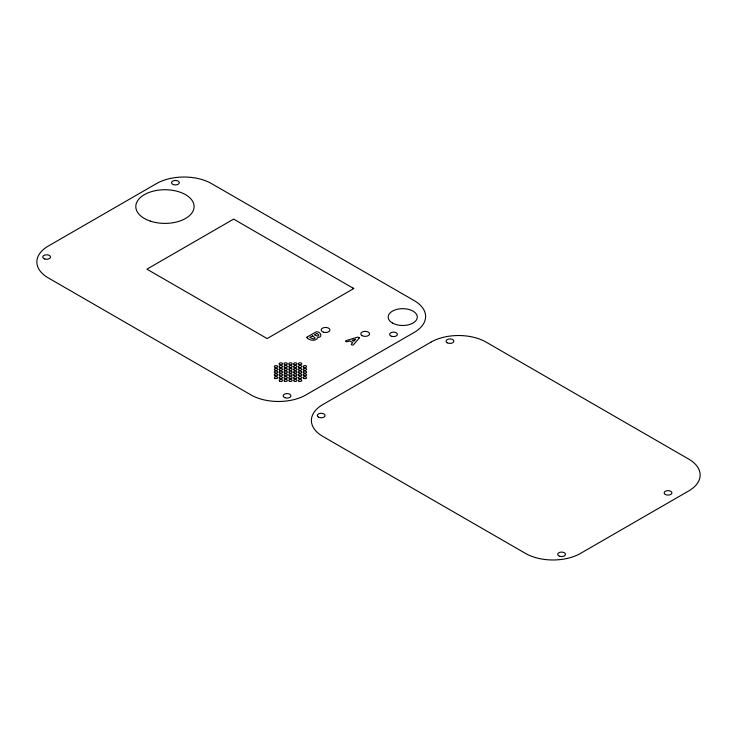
<?xml version="1.0" encoding="UTF-8"?>
<svg xmlns="http://www.w3.org/2000/svg" width="737" height="737" viewBox="0 0 737 737"><rect width="100%" height="100%" fill="white"/><g stroke="black" fill="none" stroke-linecap="round" stroke-linejoin="round"><path stroke-width="1.11" d="M352.636 287.9L233.629 219.11L146.912 269.171L267.116 338.569L353.834 288.508L352.636 287.826M306.997 337.168L307.237 337.961M307.099 337.067L315.989 331.936C320.3 330.673 323.497 337.472 317.887 337.417C316.413 341.369 309.816 340.918 307.099 337.868M359.472 337.786L353.373 344.861A1.216 0.7 0 0 1 351.816 344.916A1.216 0.7 0 0 1 351.448 344.032L352.691 342.594L349.845 340.955L347.357 341.673A1.216 0.7 0 0 1 345.975 341.553A1.216 0.7 0 0 1 345.699 340.761L357.777 337.095L359.472 337.786M355.547 339.306L353.843 341.277L352.139 340.291L355.547 339.306M156.447 183.614L47.804 246.342A38.978 22.506 0 0 0 48.264 277.895L250.893 394.885A38.978 22.506 0 0 0 306.012 394.885L414.194 332.424A38.978 22.506 0 0 0 414.194 300.604L211.565 183.614A38.978 22.506 0 0 0 156.447 183.614M312.589 335.86L309.816 337.463L313.216 338.891A2.147 1.234 0 0 0 315.058 337.822L312.589 335.86M316.68 333.502L314.312 334.865L317.306 336.054A1.52 0.875 0 0 0 318.485 335.667A1.925 1.115 0 0 0 318.485 334.543L316.68 333.502M430.988 342.115L322.336 404.843A38.978 22.506 0 0 0 322.806 436.396L525.435 553.386A38.978 22.506 0 0 0 580.553 553.386L688.736 490.925A38.978 22.506 0 0 0 688.736 459.105L486.107 342.115A38.978 22.506 0 0 0 430.988 342.115M392.434 323.027A14.574 8.411 0 0 0 416.81 319.259A14.574 8.411 0 0 0 398.966 308.96A14.574 8.411 0 0 0 392.434 323.027M150.376 221.137A29.139 16.822 0 0 0 194.089 206.563A29.139 16.822 0 0 0 150.376 191.998A29.139 16.822 0 0 0 150.376 221.137M362.079 335.648A4.367 2.524 0 0 0 369.394 334.515A4.367 2.524 0 0 0 364.041 331.42A4.367 2.524 0 0 0 362.079 335.648M391.559 336.302A3.888 2.248 0 0 0 397.39 334.358A3.888 2.248 0 0 0 391.559 332.415A3.888 2.248 0 0 0 391.559 336.302M323.359 332.157A4.367 2.524 0 0 0 329.918 329.973A4.367 2.524 0 0 0 323.359 327.781A4.367 2.524 0 0 0 323.359 332.157M44.69 258.973A3.888 2.248 0 0 0 50.521 257.029A3.888 2.248 0 0 0 44.69 255.085A3.888 2.248 0 0 0 44.69 258.973M173.481 184.619A3.888 2.248 0 0 0 179.312 182.675A3.888 2.248 0 0 0 173.481 180.731A3.888 2.248 0 0 0 173.481 184.619M285.099 397.768A3.888 2.248 0 0 0 290.922 395.824A3.888 2.248 0 0 0 285.099 393.88A3.888 2.248 0 0 0 285.099 397.768M284.464 364.474A1.704 0.986 0 0 0 287.31 364.032A1.704 0.986 0 0 0 285.228 362.834A1.704 0.986 0 0 0 284.464 364.474M298.89 381.13A1.704 0.986 0 0 0 301.728 380.688A1.704 0.986 0 0 0 299.646 379.491A1.704 0.986 0 0 0 298.89 381.13M298.89 370.029A1.704 0.986 0 0 0 301.728 369.587A1.704 0.986 0 0 0 299.646 368.389A1.704 0.986 0 0 0 298.89 370.029M294.081 367.256A1.704 0.986 0 0 0 296.928 366.814A1.704 0.986 0 0 0 294.846 365.607A1.704 0.986 0 0 0 294.081 367.256M303.699 378.357A1.704 0.986 0 0 0 306.537 377.915A1.704 0.986 0 0 0 304.455 376.718A1.704 0.986 0 0 0 303.699 378.357M294.081 370.029A1.704 0.986 0 0 0 296.928 369.587A1.704 0.986 0 0 0 294.846 368.389A1.704 0.986 0 0 0 294.081 370.029M289.272 367.256A1.704 0.986 0 0 0 292.119 366.814A1.704 0.986 0 0 0 290.037 365.607A1.704 0.986 0 0 0 289.272 367.256M289.272 364.474A1.704 0.986 0 0 0 292.119 364.032A1.704 0.986 0 0 0 290.037 362.834A1.704 0.986 0 0 0 289.272 364.474M303.699 372.802A1.704 0.986 0 0 0 306.537 372.36A1.704 0.986 0 0 0 304.455 371.162A1.704 0.986 0 0 0 303.699 372.802M304.049 375.732A1.704 0.986 0 0 0 306.601 374.884A1.704 0.986 0 0 0 304.049 374.037A1.704 0.986 0 0 0 304.049 375.732M298.89 372.802A1.704 0.986 0 0 0 301.728 372.36A1.704 0.986 0 0 0 299.646 371.162A1.704 0.986 0 0 0 298.89 372.802M284.814 378.514A1.704 0.986 0 0 0 287.366 377.666A1.704 0.986 0 0 0 284.814 376.81A1.704 0.986 0 0 0 284.814 378.514M289.623 372.959A1.704 0.986 0 0 0 292.174 372.111A1.704 0.986 0 0 0 289.623 371.264A1.704 0.986 0 0 0 289.623 372.959M274.846 375.584A1.704 0.986 0 0 0 277.692 375.142A1.704 0.986 0 0 0 275.61 373.935A1.704 0.986 0 0 0 274.846 375.584M279.655 378.357A1.704 0.986 0 0 0 282.501 377.915A1.704 0.986 0 0 0 280.419 376.718A1.704 0.986 0 0 0 279.655 378.357M279.655 375.584A1.704 0.986 0 0 0 282.501 375.142A1.704 0.986 0 0 0 280.419 373.935A1.704 0.986 0 0 0 279.655 375.584M274.846 372.802A1.704 0.986 0 0 0 277.692 372.36A1.704 0.986 0 0 0 275.61 371.162A1.704 0.986 0 0 0 274.846 372.802M274.846 370.029A1.704 0.986 0 0 0 277.692 369.587A1.704 0.986 0 0 0 275.61 368.389A1.704 0.986 0 0 0 274.846 370.029M275.196 367.413A1.704 0.986 0 0 0 277.748 366.556A1.704 0.986 0 0 0 275.196 365.709A1.704 0.986 0 0 0 275.196 367.413M279.655 364.474A1.704 0.986 0 0 0 282.501 364.032A1.704 0.986 0 0 0 280.419 362.834A1.704 0.986 0 0 0 279.655 364.474M274.846 378.357A1.704 0.986 0 0 0 277.692 377.915A1.704 0.986 0 0 0 275.61 376.718A1.704 0.986 0 0 0 274.846 378.357M284.464 367.256A1.704 0.986 0 0 0 287.31 366.814A1.704 0.986 0 0 0 285.228 365.607A1.704 0.986 0 0 0 284.464 367.256M284.464 370.029A1.704 0.986 0 0 0 287.31 369.587A1.704 0.986 0 0 0 285.228 368.389A1.704 0.986 0 0 0 284.464 370.029M284.814 375.732A1.704 0.986 0 0 0 287.366 374.884A1.704 0.986 0 0 0 284.814 374.037A1.704 0.986 0 0 0 284.814 375.732M284.814 372.959A1.704 0.986 0 0 0 287.366 372.111A1.704 0.986 0 0 0 284.814 371.264A1.704 0.986 0 0 0 284.814 372.959M279.655 370.029A1.704 0.986 0 0 0 282.501 369.587A1.704 0.986 0 0 0 280.419 368.389A1.704 0.986 0 0 0 279.655 370.029M279.655 372.802A1.704 0.986 0 0 0 282.501 372.36A1.704 0.986 0 0 0 280.419 371.162A1.704 0.986 0 0 0 279.655 372.802M289.272 378.357A1.704 0.986 0 0 0 292.119 377.915A1.704 0.986 0 0 0 290.037 376.718A1.704 0.986 0 0 0 289.272 378.357M298.89 378.357A1.704 0.986 0 0 0 301.728 377.915A1.704 0.986 0 0 0 299.646 376.718A1.704 0.986 0 0 0 298.89 378.357M294.432 381.287A1.704 0.986 0 0 0 296.983 380.439A1.704 0.986 0 0 0 294.432 379.592A1.704 0.986 0 0 0 294.432 381.287M294.081 364.474A1.704 0.986 0 0 0 296.928 364.032A1.704 0.986 0 0 0 294.846 362.834A1.704 0.986 0 0 0 294.081 364.474M303.699 367.256A1.704 0.986 0 0 0 306.537 366.814A1.704 0.986 0 0 0 304.455 365.607A1.704 0.986 0 0 0 303.699 367.256M304.049 370.186A1.704 0.986 0 0 0 306.601 369.338A1.704 0.986 0 0 0 304.049 368.482A1.704 0.986 0 0 0 304.049 370.186M298.89 364.474A1.704 0.986 0 0 0 301.728 364.032A1.704 0.986 0 0 0 299.646 362.834A1.704 0.986 0 0 0 298.89 364.474M298.89 367.256A1.704 0.986 0 0 0 301.728 366.814A1.704 0.986 0 0 0 299.646 365.607A1.704 0.986 0 0 0 298.89 367.256M299.24 375.732A1.704 0.986 0 0 0 301.792 374.884A1.704 0.986 0 0 0 299.24 374.037A1.704 0.986 0 0 0 299.24 375.732M294.081 378.357A1.704 0.986 0 0 0 296.928 377.915A1.704 0.986 0 0 0 294.846 376.718A1.704 0.986 0 0 0 294.081 378.357M284.464 381.13A1.704 0.986 0 0 0 287.31 380.688A1.704 0.986 0 0 0 285.228 379.491A1.704 0.986 0 0 0 284.464 381.13M294.081 372.802A1.704 0.986 0 0 0 296.928 372.36A1.704 0.986 0 0 0 294.846 371.162A1.704 0.986 0 0 0 294.081 372.802M279.655 381.13A1.704 0.986 0 0 0 282.501 380.688A1.704 0.986 0 0 0 280.419 379.491A1.704 0.986 0 0 0 279.655 381.13M289.272 375.584A1.704 0.986 0 0 0 292.119 375.142A1.704 0.986 0 0 0 290.037 373.935A1.704 0.986 0 0 0 289.272 375.584M289.623 381.287A1.704 0.986 0 0 0 292.174 380.439A1.704 0.986 0 0 0 289.623 379.592A1.704 0.986 0 0 0 289.623 381.287M294.081 375.584A1.704 0.986 0 0 0 296.928 375.142A1.704 0.986 0 0 0 294.846 373.935A1.704 0.986 0 0 0 294.081 375.584M279.655 367.256A1.704 0.986 0 0 0 282.501 366.814A1.704 0.986 0 0 0 280.419 365.607A1.704 0.986 0 0 0 279.655 367.256M289.272 370.029A1.704 0.986 0 0 0 292.119 369.587A1.704 0.986 0 0 0 290.037 368.389A1.704 0.986 0 0 0 289.272 370.029M318.421 417.114A3.888 2.248 0 0 0 324.925 416.11A3.888 2.248 0 0 0 320.171 413.365A3.888 2.248 0 0 0 318.421 417.114M447.212 342.76A3.888 2.248 0 0 0 453.716 341.756A3.888 2.248 0 0 0 448.953 339.011A3.888 2.248 0 0 0 447.212 342.76M665.299 494.444A3.888 2.248 0 0 0 671.794 493.44A3.888 2.248 0 0 0 667.04 490.695A3.888 2.248 0 0 0 665.299 494.444M559.632 556.269A3.888 2.248 0 0 0 565.463 554.325A3.888 2.248 0 0 0 559.632 552.382A3.888 2.248 0 0 0 559.632 556.269"/></g></svg>
